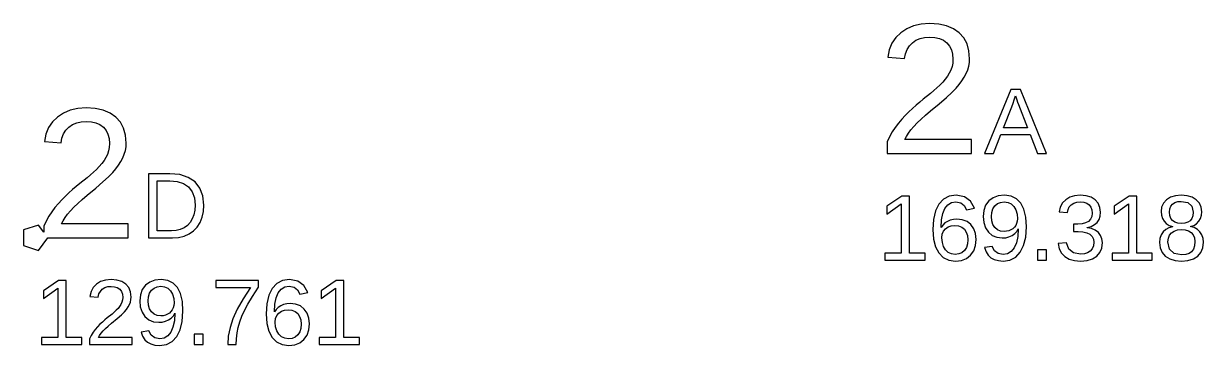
# Model space of a CAD drawing. Header units: metres. Extents: x 13 to 294, y -36 to 323.
# Drawn here: x 193.2 to 281.7, y 76.3 to 100.4 of the extents above; entities that cross this region are included whole.
import ezdxf

# ---------------------------------------------------------------- set-up
doc = ezdxf.new("R2010")
doc.units = ezdxf.units.M

msp = doc.modelspace()

# ---------------------------------------------------------------- linework, layer by layer
for p, q in [((259.99, 100.229), (259.48, 100.017)), ((260.56, 100.356), (259.99, 100.229)), ((261.189, 100.399), (260.56, 100.356)), ((261.872, 100.356), (261.189, 100.399)), ((262.47, 100.228), (261.872, 100.356)), ((262.985, 100.014), (262.47, 100.228)), ((258.655, 99.3524), (258.367, 98.9257)), ((259.03, 99.7206), (258.655, 99.3524)), ((259.48, 100.017), (259.03, 99.7206)), ((259.898, 98.9706), (260.17, 99.1562)), ((260.17, 99.1562), (260.475, 99.2887)), ((260.475, 99.2887), (260.815, 99.3682)), ((260.815, 99.3682), (261.189, 99.3947)), ((261.189, 99.3947), (261.579, 99.3673)), ((261.579, 99.3673), (261.923, 99.2854)), ((261.923, 99.2854), (262.222, 99.1488)), ((263.415, 99.7147), (262.985, 100.014)), ((263.756, 99.3367), (263.415, 99.7147)), ((264, 98.8869), (263.756, 99.3367)), ((258.167, 98.4404), (258.055, 97.8967)), ((258.367, 98.9257), (258.167, 98.4404)), ((259.373, 98.1432), (259.496, 98.4619)), ((259.496, 98.4619), (259.671, 98.7377)), ((259.671, 98.7377), (259.898, 98.9706)), ((262.222, 99.1488), (262.476, 98.9576)), ((262.476, 98.9576), (262.679, 98.7175)), ((262.679, 98.7175), (262.824, 98.4329)), ((262.824, 98.4329), (262.911, 98.104)), ((264.146, 98.3652), (264, 98.8869)), ((264.194, 97.7717), (264.146, 98.3652)), ((258.055, 97.8967), (259.302, 97.7817)), ((259.302, 97.7817), (259.373, 98.1432)), ((262.924, 97.4458), (262.873, 97.1762)), ((262.911, 98.104), (262.94, 97.7307)), ((262.94, 97.7307), (262.924, 97.4458)), ((264.131, 97.2154), (264.178, 97.4931)), ((264.178, 97.4931), (264.194, 97.7717)), ((262.671, 96.6827), (262.526, 96.4542)), ((262.789, 96.9218), (262.671, 96.6827)), ((262.873, 97.1762), (262.789, 96.9218)), ((263.796, 96.3871), (263.939, 96.6627)), ((263.939, 96.6627), (264.051, 96.9386)), ((264.051, 96.9386), (264.131, 97.2154)), ((261.966, 95.7987), (261.742, 95.5877)), ((262.174, 96.0122), (261.966, 95.7987)), ((262.361, 96.2307), (262.174, 96.0122)), ((262.526, 96.4542), (262.361, 96.2307)), ((263.18, 95.5597), (263.417, 95.8356)), ((263.417, 95.8356), (263.622, 96.1114)), ((263.622, 96.1114), (263.796, 96.3871)), ((260.72, 94.7392), (260.447, 94.5149)), ((261.254, 95.1657), (260.72, 94.7392)), ((261.505, 95.3767), (261.254, 95.1657)), ((261.742, 95.5877), (261.505, 95.3767)), ((261.909, 94.3928), (262.448, 94.8574)), ((262.448, 94.8574), (262.871, 95.2463)), ((262.871, 95.2463), (263.18, 95.5597)), ((267.282, 95.4706), (265.314, 90.6707)), ((268.021, 95.4706), (267.282, 95.4706)), ((267.547, 94.68), (267.643, 94.9807)), ((267.643, 94.9807), (267.735, 94.6987)), ((269.958, 90.6707), (268.021, 95.4706)), ((196.703, 93.9063), (196.194, 93.6944)), ((197.273, 94.0334), (196.703, 93.9063)), ((197.903, 94.0758), (197.273, 94.0334)), ((198.585, 94.0331), (197.903, 94.0758)), ((199.183, 93.9048), (198.585, 94.0331)), ((199.698, 93.6911), (199.183, 93.9048)), ((259.898, 94.0396), (259.626, 93.7859)), ((260.174, 94.2817), (259.898, 94.0396)), ((260.447, 94.5149), (260.174, 94.2817)), ((260.884, 93.5405), (261.255, 93.8527)), ((261.255, 93.8527), (261.909, 94.3928)), ((266.742, 92.5907), (267.359, 94.1627)), ((267.359, 94.1627), (267.462, 94.439)), ((267.462, 94.439), (267.547, 94.68)), ((267.735, 94.6987), (267.799, 94.5088)), ((267.799, 94.5088), (267.863, 94.3324)), ((267.863, 94.3324), (268.547, 92.5907)), ((195.368, 93.0296), (195.08, 92.6028)), ((195.744, 93.3978), (195.368, 93.0296)), ((196.194, 93.6944), (195.744, 93.3978)), ((196.883, 92.8333), (197.188, 92.9658)), ((197.188, 92.9658), (197.528, 93.0453)), ((197.528, 93.0453), (197.903, 93.0718)), ((197.903, 93.0718), (198.292, 93.0445)), ((198.292, 93.0445), (198.636, 92.9626)), ((198.636, 92.9626), (198.936, 92.826)), ((200.129, 93.3918), (199.698, 93.6911)), ((200.47, 93.0139), (200.129, 93.3918)), ((200.713, 92.5641), (200.47, 93.0139)), ((259.101, 93.2349), (258.847, 92.9377)), ((259.36, 93.5176), (259.101, 93.2349)), ((259.626, 93.7859), (259.36, 93.5176)), ((260.009, 92.6987), (260.261, 92.9635)), ((260.261, 92.9635), (260.552, 93.2441)), ((260.552, 93.2441), (260.884, 93.5405)), ((194.881, 92.1176), (194.769, 91.5738)), ((195.08, 92.6028), (194.881, 92.1176)), ((196.086, 91.8204), (196.209, 92.1391)), ((196.209, 92.1391), (196.384, 92.4149)), ((196.384, 92.4149), (196.612, 92.6478)), ((196.612, 92.6478), (196.883, 92.8333)), ((198.936, 92.826), (199.19, 92.6348)), ((199.19, 92.6348), (199.393, 92.3946)), ((199.393, 92.3946), (199.538, 92.1101)), ((199.538, 92.1101), (199.625, 91.7811)), ((200.859, 92.0424), (200.713, 92.5641)), ((258.386, 92.2819), (258.183, 91.919)), ((258.607, 92.6215), (258.386, 92.2819)), ((258.847, 92.9377), (258.607, 92.6215)), ((259.462, 91.949), (259.612, 92.1942)), ((259.612, 92.1942), (259.795, 92.444)), ((259.795, 92.444), (260.009, 92.6987)), ((265.988, 90.6707), (266.543, 92.0826)), ((266.543, 92.0826), (268.743, 92.0826)), ((268.547, 92.5907), (266.742, 92.5907)), ((268.743, 92.0826), (269.294, 90.6707)), ((194.769, 91.5738), (196.016, 91.4588)), ((196.016, 91.4588), (196.086, 91.8204)), ((199.625, 91.7811), (199.654, 91.4078)), ((199.654, 91.4078), (199.637, 91.1229)), ((200.908, 91.4488), (200.859, 92.0424)), ((200.892, 91.1702), (200.908, 91.4488)), ((258.183, 91.919), (258, 91.5327)), ((258, 91.5327), (258, 90.6707)), ((259.343, 91.7087), (259.462, 91.949)), ((264.344, 91.7087), (259.343, 91.7087)), ((264.344, 90.6707), (264.344, 91.7087)), ((199.385, 90.3598), (199.24, 90.1313)), ((199.502, 90.5989), (199.385, 90.3598)), ((199.586, 90.8533), (199.502, 90.5989)), ((199.637, 91.1229), (199.586, 90.8533)), ((200.51, 90.0642), (200.653, 90.3398)), ((200.653, 90.3398), (200.764, 90.6157)), ((200.764, 90.6157), (200.844, 90.8926)), ((200.844, 90.8926), (200.892, 91.1702)), ((258, 90.6707), (264.344, 90.6707)), ((265.314, 90.6707), (265.988, 90.6707)), ((269.294, 90.6707), (269.958, 90.6707)), ((198.68, 89.4758), (198.456, 89.2648)), ((198.887, 89.6893), (198.68, 89.4758)), ((199.074, 89.9078), (198.887, 89.6893)), ((199.24, 90.1313), (199.074, 89.9078)), ((199.894, 89.2368), (200.13, 89.5127)), ((200.13, 89.5127), (200.335, 89.7886)), ((200.335, 89.7886), (200.51, 90.0642)), ((197.968, 88.8428), (197.433, 88.4164)), ((198.218, 89.0538), (197.968, 88.8428)), ((198.456, 89.2648), (198.218, 89.0538)), ((198.622, 88.07), (199.161, 88.5346)), ((199.161, 88.5346), (199.585, 88.9235)), ((199.585, 88.9235), (199.894, 89.2368)), ((204.181, 89.1478), (202.588, 89.1478)), ((202.588, 89.1478), (202.588, 84.3478)), ((203.239, 84.8688), (203.239, 88.6268)), ((203.239, 88.6268), (204.167, 88.6268)), ((204.167, 88.6268), (204.738, 88.5747)), ((204.935, 89.0798), (204.181, 89.1478)), ((204.738, 88.5747), (205.212, 88.4184)), ((205.564, 88.8758), (204.935, 89.0798)), ((206.07, 88.5358), (205.564, 88.8758)), ((206.439, 88.071), (206.07, 88.5358)), ((196.612, 87.7168), (196.339, 87.4631)), ((196.887, 87.9589), (196.612, 87.7168)), ((197.161, 88.1921), (196.887, 87.9589)), ((197.433, 88.4164), (197.161, 88.1921)), ((197.969, 87.5298), (198.622, 88.07)), ((205.212, 88.4184), (205.589, 88.1578)), ((205.589, 88.1578), (205.862, 87.7986)), ((205.862, 87.7986), (206.026, 87.3449)), ((206.661, 87.4914), (206.439, 88.071)), ((195.814, 86.9121), (195.561, 86.6148)), ((196.073, 87.1948), (195.814, 86.9121)), ((196.339, 87.4631), (196.073, 87.1948)), ((196.974, 86.6407), (197.266, 86.9213)), ((197.266, 86.9213), (197.597, 87.2177)), ((197.597, 87.2177), (197.969, 87.5298)), ((206.026, 87.3449), (206.081, 86.7968)), ((206.081, 86.7968), (206.057, 86.4194)), ((206.735, 86.7968), (206.661, 87.4914)), ((206.702, 86.3227), (206.735, 86.7968)), ((259.116, 87.4706), (257.982, 86.7056)), ((257.982, 86.1267), (259.065, 86.8857)), ((259.065, 86.8857), (259.065, 83.1917)), ((259.682, 87.4706), (259.116, 87.4706)), ((259.682, 83.1917), (259.682, 87.4706)), ((261.894, 86.8687), (261.645, 86.3604)), ((262.236, 87.2387), (261.894, 86.8687)), ((262.662, 87.4607), (262.236, 87.2387)), ((262.346, 86.5427), (262.567, 86.8176)), ((262.567, 86.8176), (262.841, 86.9827)), ((263.173, 87.5347), (262.662, 87.4607)), ((262.841, 86.9827), (263.167, 87.0377)), ((263.167, 87.0377), (263.53, 86.9725)), ((263.812, 87.4261), (263.173, 87.5347)), ((263.53, 86.9725), (263.796, 86.7772)), ((263.796, 86.7772), (263.965, 86.4517)), ((264.272, 87.1004), (263.812, 87.4261)), ((264.551, 86.5577), (264.272, 87.1004)), ((265.396, 86.7882), (265.255, 86.3979)), ((265.633, 87.1077), (265.396, 86.7882)), ((265.953, 87.3449), (265.633, 87.1077)), ((266.347, 87.4872), (265.953, 87.3449)), ((266.089, 86.7407), (266.282, 86.9056)), ((266.282, 86.9056), (266.517, 87.0047)), ((266.816, 87.5347), (266.347, 87.4872)), ((266.517, 87.0047), (266.795, 87.0377)), ((266.795, 87.0377), (267.075, 86.999)), ((267.309, 87.4689), (266.816, 87.5347)), ((267.075, 86.999), (267.315, 86.883)), ((267.716, 87.2715), (267.309, 87.4689)), ((267.315, 86.883), (267.515, 86.6897)), ((268.036, 86.9426), (267.716, 87.2715)), ((268.266, 86.4825), (268.036, 86.9426)), ((271.159, 86.9549), (270.996, 86.6485)), ((271.402, 87.2037), (271.159, 86.9549)), ((271.711, 87.3875), (271.402, 87.2037)), ((271.676, 86.6651), (271.821, 86.8227)), ((272.074, 87.4979), (271.711, 87.3875)), ((271.821, 86.8227), (272.007, 86.9382)), ((272.007, 86.9382), (272.228, 87.0075)), ((272.49, 87.5347), (272.074, 87.4979)), ((272.228, 87.0075), (272.484, 87.0306)), ((272.484, 87.0306), (272.76, 87.0057)), ((272.939, 87.4971), (272.49, 87.5347)), ((272.76, 87.0057), (272.986, 86.9307)), ((273.315, 87.3844), (272.939, 87.4971)), ((272.986, 86.9307), (273.163, 86.8057)), ((273.163, 86.8057), (273.29, 86.6375)), ((273.619, 87.1966), (273.315, 87.3844)), ((273.843, 86.9425), (273.619, 87.1966)), ((273.977, 86.6295), (273.843, 86.9425)), ((276.165, 87.4706), (275.031, 86.7056)), ((275.031, 86.1267), (276.114, 86.8857)), ((276.114, 86.8857), (276.114, 83.1917)), ((276.731, 87.4706), (276.165, 87.4706)), ((276.731, 83.1917), (276.731, 87.4706)), ((278.74, 86.9449), (278.602, 86.6489)), ((278.969, 87.1946), (278.74, 86.9449)), ((279.276, 87.3835), (278.969, 87.1946)), ((279.646, 87.4969), (279.276, 87.3835)), ((279.284, 86.7163), (279.411, 86.8747)), ((279.411, 86.8747), (279.587, 86.988)), ((279.587, 86.988), (279.81, 87.056)), ((280.078, 87.5347), (279.646, 87.4969)), ((279.81, 87.056), (280.078, 87.0787)), ((280.52, 87.4975), (280.078, 87.5347)), ((280.078, 87.0787), (280.579, 86.9883)), ((280.896, 87.3862), (280.52, 87.4975)), ((280.579, 86.9883), (280.88, 86.7173)), ((281.204, 87.2007), (280.896, 87.3862)), ((281.434, 86.9525), (281.204, 87.2007)), ((281.571, 86.6522), (281.434, 86.9525)), ((195.099, 85.9591), (194.897, 85.5961)), ((195.32, 86.2986), (195.099, 85.9591)), ((195.561, 86.6148), (195.32, 86.2986)), ((196.325, 85.8713), (196.508, 86.1212)), ((196.508, 86.1212), (196.723, 86.3758)), ((196.723, 86.3758), (196.974, 86.6407)), ((205.985, 86.0764), (205.865, 85.7678)), ((206.057, 86.4194), (205.985, 86.0764)), ((206.444, 85.4978), (206.605, 85.8897)), ((206.605, 85.8897), (206.702, 86.3227)), ((257.982, 86.7056), (257.982, 86.1267)), ((261.645, 86.3604), (261.495, 85.7238)), ((262.088, 85.6858), (262.185, 86.1634)), ((262.185, 86.1634), (262.346, 86.5427)), ((263.965, 86.4517), (264.551, 86.5577)), ((265.255, 86.3979), (265.208, 85.9367)), ((265.208, 85.9367), (265.251, 85.4851)), ((265.831, 85.9367), (265.859, 86.2513)), ((265.859, 85.616), (265.831, 85.9367)), ((265.859, 86.2513), (265.945, 86.5193)), ((265.945, 86.5193), (266.089, 86.7407)), ((267.515, 86.6897), (267.664, 86.4334)), ((267.664, 86.4334), (267.754, 86.1274)), ((267.754, 86.1274), (267.784, 85.7717)), ((268.404, 85.8902), (268.266, 86.4825)), ((268.451, 85.1657), (268.404, 85.8902)), ((270.996, 86.6485), (270.91, 86.2847)), ((270.91, 86.2847), (271.527, 86.2367)), ((271.527, 86.2367), (271.578, 86.4698)), ((271.578, 86.4698), (271.676, 86.6651)), ((273.361, 85.9508), (273.268, 85.7464)), ((273.29, 86.6375), (273.367, 86.4332)), ((273.392, 86.1926), (273.361, 85.9508)), ((273.367, 86.4332), (273.392, 86.1926)), ((273.907, 85.7177), (273.993, 85.9683)), ((274.022, 86.2577), (273.977, 86.6295)), ((273.993, 85.9683), (274.022, 86.2577)), ((275.031, 86.7056), (275.031, 86.1267)), ((278.602, 86.6489), (278.556, 86.3066)), ((278.556, 86.3066), (278.582, 86.0442)), ((278.582, 86.0442), (278.658, 85.8049)), ((279.182, 86.2656), (279.208, 86.5133)), ((279.209, 86.0133), (279.182, 86.2656)), ((279.208, 86.5133), (279.284, 86.7163)), ((279.287, 85.8043), (279.209, 86.0133)), ((280.955, 85.9963), (280.879, 85.7817)), ((280.88, 86.7173), (280.98, 86.2656)), ((280.98, 86.2656), (280.955, 85.9963)), ((281.515, 85.7979), (281.592, 86.0372)), ((281.617, 86.2997), (281.571, 86.6522)), ((281.592, 86.0372), (281.617, 86.2997)), ((194.323, 85.2989), (193.205, 84.9356)), ((194.714, 84.7607), (194.323, 85.2989)), ((194.897, 85.5961), (194.714, 85.2098)), ((194.714, 85.2098), (194.714, 84.7607)), ((196.057, 85.3858), (196.175, 85.6262)), ((201.058, 85.3858), (196.057, 85.3858)), ((196.175, 85.6262), (196.325, 85.8713)), ((201.058, 84.3478), (201.058, 85.3858)), ((205.247, 85.0998), (204.964, 84.9715)), ((205.494, 85.2771), (205.247, 85.0998)), ((205.7, 85.4998), (205.494, 85.2771)), ((205.865, 85.7678), (205.7, 85.4998)), ((205.949, 84.8707), (206.223, 85.1554)), ((206.223, 85.1554), (206.444, 85.4978)), ((261.495, 85.7238), (261.445, 84.9587)), ((262.055, 85.1097), (262.088, 85.6858)), ((262.183, 85.2998), (262.055, 85.1097)), ((262.34, 85.4568), (262.183, 85.2998)), ((262.235, 84.838), (262.383, 85.0227)), ((262.528, 85.5806), (262.34, 85.4568)), ((262.383, 85.0227), (262.58, 85.1599)), ((262.742, 85.6707), (262.528, 85.5806)), ((262.58, 85.1599), (262.814, 85.2422)), ((262.976, 85.7246), (262.742, 85.6707)), ((262.814, 85.2422), (263.084, 85.2697)), ((263.229, 85.7427), (262.976, 85.7246)), ((263.084, 85.2697), (263.369, 85.2388)), ((263.645, 85.697), (263.229, 85.7427)), ((263.369, 85.2388), (263.609, 85.1461)), ((263.609, 85.1461), (263.803, 84.9917)), ((264, 85.56), (263.645, 85.697)), ((263.803, 84.9917), (263.947, 84.7802)), ((264.292, 85.3317), (264, 85.56)), ((264.511, 85.0262), (264.292, 85.3317)), ((264.642, 84.6579), (264.511, 85.0262)), ((265.251, 85.4851), (265.381, 85.0971)), ((265.381, 85.0971), (265.599, 84.7727)), ((265.945, 85.3433), (265.859, 85.616)), ((266.089, 85.1187), (265.945, 85.3433)), ((266.281, 84.952), (266.089, 85.1187)), ((267.431, 85.028), (267.288, 84.9377)), ((267.552, 85.1403), (267.431, 85.028)), ((267.651, 85.2747), (267.552, 85.1403)), ((267.724, 85.4272), (267.651, 85.2747)), ((267.769, 85.5929), (267.724, 85.4272)), ((267.731, 84.8214), (267.845, 85.0127)), ((267.784, 85.7717), (267.769, 85.5929)), ((267.845, 85.0127), (267.804, 84.4464)), ((268.4, 84.4064), (268.451, 85.1657)), ((272.323, 85.3586), (271.986, 85.3586)), ((271.986, 85.3586), (271.986, 84.8277)), ((272.637, 85.3832), (272.323, 85.3586)), ((272.9, 85.4569), (272.637, 85.3832)), ((273.112, 85.5797), (272.9, 85.4569)), ((273.011, 85.1137), (273.314, 85.203)), ((273.011, 85.1007), (273.011, 85.1137)), ((273.346, 85.0351), (273.011, 85.1007)), ((273.268, 85.7464), (273.112, 85.5797)), ((273.314, 85.203), (273.565, 85.3337)), ((273.627, 84.9158), (273.346, 85.0351)), ((273.565, 85.3337), (273.763, 85.5057)), ((273.763, 85.5057), (273.907, 85.7177)), ((278.658, 85.8049), (278.784, 85.5887)), ((278.784, 85.5887), (278.955, 85.4085)), ((279.142, 85.1044), (278.911, 84.9754)), ((278.955, 85.4085), (279.162, 85.2762)), ((279.406, 85.1776), (279.142, 85.1044)), ((279.162, 85.2762), (279.406, 85.1917)), ((279.418, 85.6386), (279.287, 85.8043)), ((279.406, 85.1917), (279.406, 85.1776)), ((279.597, 85.5187), (279.418, 85.6386)), ((279.819, 85.4466), (279.597, 85.5187)), ((280.084, 85.4227), (279.819, 85.4466)), ((280.353, 85.4448), (280.084, 85.4227)), ((280.575, 85.5111), (280.353, 85.4448)), ((280.751, 85.6217), (280.575, 85.5111)), ((280.879, 85.7817), (280.751, 85.6217)), ((280.76, 85.1977), (281.007, 85.275)), ((280.76, 85.1836), (280.76, 85.1977)), ((281.046, 85.1075), (280.76, 85.1836)), ((281.007, 85.275), (281.216, 85.403)), ((281.286, 84.9779), (281.046, 85.1075)), ((281.216, 85.403), (281.387, 85.5817)), ((281.387, 85.5817), (281.515, 85.7979)), ((193.205, 84.9356), (193.205, 83.76)), ((194.323, 83.3968), (195.014, 84.3478)), ((195.014, 84.3478), (201.058, 84.3478)), ((202.588, 84.3478), (204.39, 84.3478)), ((204.314, 84.8688), (203.239, 84.8688)), ((204.653, 84.8945), (204.314, 84.8688)), ((204.39, 84.3478), (204.836, 84.3807)), ((204.964, 84.9715), (204.653, 84.8945)), ((204.836, 84.3807), (205.246, 84.4794)), ((205.246, 84.4794), (205.62, 84.6438)), ((205.62, 84.6438), (205.949, 84.8707)), ((261.445, 84.9587), (261.493, 84.2534)), ((261.493, 84.2534), (261.637, 83.6698)), ((262.116, 84.3447), (262.146, 84.612)), ((262.147, 84.002), (262.116, 84.3447)), ((262.146, 84.612), (262.235, 84.838)), ((263.947, 84.7802), (264.034, 84.5165)), ((264.034, 84.5165), (264.062, 84.2007)), ((264.062, 84.2007), (264.034, 83.883)), ((264.639, 83.7611), (264.685, 84.2267)), ((264.685, 84.2267), (264.642, 84.6579)), ((265.599, 84.7727), (265.889, 84.5293)), ((265.889, 84.5293), (266.237, 84.3833)), ((266.237, 84.3833), (266.643, 84.3346)), ((266.515, 84.852), (266.281, 84.952)), ((266.789, 84.8187), (266.515, 84.852)), ((266.643, 84.3346), (266.901, 84.3552)), ((266.963, 84.8319), (266.789, 84.8187)), ((266.901, 84.3552), (267.145, 84.4169)), ((267.129, 84.8715), (266.963, 84.8319)), ((267.288, 84.9377), (267.129, 84.8715)), ((267.145, 84.4169), (267.375, 84.5197)), ((267.375, 84.5197), (267.575, 84.6571)), ((267.575, 84.6571), (267.731, 84.8214)), ((267.804, 84.4464), (267.702, 83.9744)), ((268.248, 83.7741), (268.4, 84.4064)), ((271.986, 84.8277), (272.337, 84.8277)), ((272.337, 84.8277), (272.69, 84.8036)), ((272.69, 84.8036), (272.983, 84.7312)), ((272.983, 84.7312), (273.215, 84.6106)), ((273.215, 84.6106), (273.384, 84.4477)), ((273.384, 84.4477), (273.485, 84.2467)), ((273.485, 84.2467), (273.519, 84.0077)), ((273.854, 84.7427), (273.627, 84.9158)), ((274.022, 84.5253), (273.854, 84.7427)), ((274.123, 84.2733), (274.022, 84.5253)), ((274.156, 83.9867), (274.123, 84.2733)), ((278.473, 84.2987), (278.443, 84.0026)), ((278.563, 84.5613), (278.473, 84.2987)), ((278.713, 84.7907), (278.563, 84.5613)), ((278.911, 84.9754), (278.713, 84.7907)), ((279.077, 84.0537), (279.107, 84.3161)), ((279.107, 84.3161), (279.195, 84.5381)), ((279.195, 84.5381), (279.342, 84.7197)), ((279.342, 84.7197), (279.542, 84.8547)), ((279.542, 84.8547), (279.787, 84.9357)), ((279.787, 84.9357), (280.078, 84.9627)), ((280.078, 84.9627), (280.378, 84.9375)), ((280.378, 84.9375), (280.629, 84.8622)), ((280.629, 84.8622), (280.831, 84.7367)), ((280.831, 84.7367), (280.981, 84.5623)), ((280.981, 84.5623), (281.07, 84.3393)), ((281.07, 84.3393), (281.1, 84.0676)), ((281.48, 84.7947), (281.286, 84.9779)), ((281.623, 84.5678), (281.48, 84.7947)), ((281.709, 84.3058), (281.623, 84.5678)), ((281.737, 84.0087), (281.709, 84.3058)), ((193.205, 83.76), (194.323, 83.3968)), ((261.637, 83.6698), (261.877, 83.2076)), ((262.24, 83.7033), (262.147, 84.002)), ((262.393, 83.4487), (262.24, 83.7033)), ((262.596, 83.2553), (262.393, 83.4487)), ((262.833, 83.1393), (262.596, 83.2553)), ((263.616, 83.2309), (263.382, 83.1332)), ((263.807, 83.3937), (263.616, 83.2309)), ((263.949, 83.614), (263.807, 83.3937)), ((264.034, 83.883), (263.949, 83.614)), ((264.27, 83.0407), (264.501, 83.3658)), ((264.501, 83.3658), (264.639, 83.7611)), ((265.893, 83.6997), (265.307, 83.6077)), ((265.307, 83.6077), (265.426, 83.288)), ((265.426, 83.288), (265.589, 83.033)), ((266.066, 83.3669), (265.893, 83.6997)), ((266.339, 83.1672), (266.066, 83.3669)), ((267.316, 83.3211), (267.041, 83.1558)), ((267.538, 83.5967), (267.316, 83.3211)), ((267.702, 83.9744), (267.538, 83.5967)), ((267.65, 82.9009), (267.996, 83.2687)), ((267.996, 83.2687), (268.248, 83.7741)), ((269.963, 83.4387), (269.299, 83.4387)), ((269.299, 83.4387), (269.299, 82.6707)), ((269.963, 82.6707), (269.963, 83.4387)), ((271.46, 83.9657), (270.827, 83.9077)), ((270.827, 83.9077), (270.921, 83.5133)), ((270.921, 83.5133), (271.094, 83.189)), ((271.633, 83.4929), (271.46, 83.9657)), ((271.985, 83.2092), (271.633, 83.4929)), ((273.252, 83.3397), (273.052, 83.2147)), ((273.401, 83.5139), (273.252, 83.3397)), ((273.49, 83.7365), (273.401, 83.5139)), ((273.519, 84.0077), (273.49, 83.7365)), ((273.731, 82.9677), (273.967, 83.2413)), ((273.967, 83.2413), (274.109, 83.581)), ((274.109, 83.581), (274.156, 83.9867)), ((278.443, 84.0026), (278.492, 83.5905)), ((278.492, 83.5905), (278.638, 83.2462)), ((278.638, 83.2462), (278.88, 82.9697)), ((279.191, 83.5053), (279.077, 84.0537)), ((279.532, 83.1763), (279.191, 83.5053)), ((280.852, 83.3057), (280.659, 83.1729)), ((280.99, 83.4965), (280.852, 83.3057)), ((281.073, 83.7505), (280.99, 83.4965)), ((281.1, 84.0676), (281.073, 83.7505)), ((281.312, 82.9767), (281.548, 83.2558)), ((281.548, 83.2558), (281.69, 83.5998)), ((281.69, 83.5998), (281.737, 84.0087)), ((259.065, 83.1917), (257.842, 83.1917)), ((257.842, 83.1917), (257.842, 82.6707)), ((257.842, 82.6707), (260.85, 82.6707)), ((260.85, 83.1917), (259.682, 83.1917)), ((260.85, 82.6707), (260.85, 83.1917)), ((261.877, 83.2076), (262.208, 82.8738)), ((262.208, 82.8738), (262.624, 82.6734)), ((262.624, 82.6734), (263.125, 82.6067)), ((263.104, 83.1007), (262.833, 83.1393)), ((263.382, 83.1332), (263.104, 83.1007)), ((263.125, 82.6067), (263.577, 82.6549)), ((263.577, 82.6549), (263.959, 82.7995)), ((263.959, 82.7995), (264.27, 83.0407)), ((265.589, 83.033), (265.795, 82.8427)), ((265.795, 82.8427), (266.047, 82.7115)), ((266.047, 82.7115), (266.35, 82.6329)), ((266.712, 83.1007), (266.339, 83.1672)), ((266.35, 82.6329), (266.702, 82.6067)), ((266.702, 82.6067), (267.219, 82.6802)), ((267.041, 83.1558), (266.712, 83.1007)), ((267.219, 82.6802), (267.65, 82.9009)), ((269.299, 82.6707), (269.963, 82.6707)), ((271.094, 83.189), (271.346, 82.9347)), ((271.346, 82.9347), (271.671, 82.7524)), ((271.671, 82.7524), (272.061, 82.6431)), ((272.517, 83.1146), (271.985, 83.2092)), ((272.061, 82.6431), (272.517, 82.6067)), ((272.807, 83.1397), (272.517, 83.1146)), ((272.517, 82.6067), (273.003, 82.6468)), ((273.052, 83.2147), (272.807, 83.1397)), ((273.003, 82.6468), (273.407, 82.7671)), ((273.407, 82.7671), (273.731, 82.9677)), ((276.114, 83.1917), (274.891, 83.1917)), ((274.891, 83.1917), (274.891, 82.6707)), ((274.891, 82.6707), (277.899, 82.6707)), ((277.899, 83.1917), (276.731, 83.1917)), ((277.899, 82.6707), (277.899, 83.1917)), ((278.88, 82.9697), (279.209, 82.768)), ((279.209, 82.768), (279.613, 82.647)), ((280.099, 83.0667), (279.532, 83.1763)), ((279.613, 82.647), (280.092, 82.6067)), ((280.092, 82.6067), (280.581, 82.6478)), ((280.408, 83.0932), (280.099, 83.0667)), ((280.659, 83.1729), (280.408, 83.0932)), ((280.581, 82.6478), (280.988, 82.7711)), ((280.988, 82.7711), (281.312, 82.9767)), ((195.83, 81.1478), (194.696, 80.3828)), ((196.396, 81.1478), (195.83, 81.1478)), ((196.396, 76.8688), (196.396, 81.1478)), ((198.432, 80.6179), (198.268, 80.3126)), ((198.675, 80.8708), (198.432, 80.6179)), ((198.984, 81.0602), (198.675, 80.8708)), ((199.347, 81.1739), (198.984, 81.0602)), ((199.111, 80.4948), (199.298, 80.6131)), ((199.298, 80.6131), (199.515, 80.6841)), ((199.764, 81.2118), (199.347, 81.1739)), ((199.515, 80.6841), (199.764, 80.7078)), ((200.213, 81.1738), (199.764, 81.2118)), ((199.764, 80.7078), (200.021, 80.6836)), ((200.021, 80.6836), (200.238, 80.6109)), ((200.587, 81.0598), (200.213, 81.1738)), ((200.238, 80.6109), (200.415, 80.4898)), ((200.886, 80.8698), (200.587, 81.0598)), ((201.104, 80.6099), (200.886, 80.8698)), ((201.235, 80.2862), (201.104, 80.6099)), ((202.346, 80.7848), (202.11, 80.4654)), ((202.666, 81.022), (202.346, 80.7848)), ((203.06, 81.1644), (202.666, 81.022)), ((202.802, 80.4178), (202.995, 80.5828)), ((202.995, 80.5828), (203.231, 80.6818)), ((203.529, 81.2118), (203.06, 81.1644)), ((203.231, 80.6818), (203.508, 80.7148)), ((203.508, 80.7148), (203.789, 80.6761)), ((204.022, 81.146), (203.529, 81.2118)), ((203.789, 80.6761), (204.029, 80.5601)), ((204.429, 80.9487), (204.022, 81.146)), ((204.749, 80.6198), (204.429, 80.9487)), ((204.979, 80.1597), (204.749, 80.6198)), ((210.824, 81.1478), (207.633, 81.1478)), ((207.633, 81.1478), (207.633, 80.6268)), ((207.633, 80.6268), (210.231, 80.6268)), ((210.231, 80.6268), (209.677, 79.7777)), ((210.378, 79.9555), (210.824, 80.6508)), ((210.824, 80.6508), (210.824, 81.1478)), ((212.209, 80.9158), (211.868, 80.5458)), ((212.636, 81.1378), (212.209, 80.9158)), ((212.54, 80.4948), (212.814, 80.6598)), ((213.147, 81.2118), (212.636, 81.1378)), ((212.814, 80.6598), (213.141, 80.7148)), ((213.141, 80.7148), (213.503, 80.6497)), ((213.785, 81.1032), (213.147, 81.2118)), ((213.503, 80.6497), (213.769, 80.4544)), ((214.245, 80.7776), (213.785, 81.1032)), ((214.525, 80.2348), (214.245, 80.7776)), ((216.668, 81.1478), (215.534, 80.3828)), ((217.234, 81.1478), (216.668, 81.1478)), ((217.234, 76.8688), (217.234, 81.1478)), ((194.696, 79.8038), (195.779, 80.5628)), ((194.696, 80.3828), (194.696, 79.8038)), ((195.779, 80.5628), (195.779, 76.8688)), ((198.268, 80.3126), (198.183, 79.9548)), ((198.183, 79.9548), (198.81, 79.8968)), ((198.81, 79.8968), (198.863, 80.1344)), ((198.863, 80.1344), (198.964, 80.3337)), ((198.964, 80.3337), (199.111, 80.4948)), ((200.415, 80.4898), (200.545, 80.3255)), ((200.545, 80.3255), (200.623, 80.1218)), ((200.634, 79.6904), (200.588, 79.5157)), ((200.623, 80.1218), (200.649, 79.8788)), ((200.649, 79.8788), (200.634, 79.6904)), ((201.221, 79.5281), (201.264, 79.7131)), ((201.279, 79.8988), (201.235, 80.2862)), ((201.264, 79.7131), (201.279, 79.8988)), ((201.968, 80.075), (201.921, 79.6138)), ((202.11, 80.4654), (201.968, 80.075)), ((202.544, 79.6138), (202.572, 79.9285)), ((202.572, 79.9285), (202.658, 80.1965)), ((202.658, 80.1965), (202.802, 80.4178)), ((204.029, 80.5601), (204.228, 80.3668)), ((204.228, 80.3668), (204.377, 80.1106)), ((204.377, 80.1106), (204.467, 79.8046)), ((204.467, 79.8046), (204.497, 79.4488)), ((205.118, 79.5674), (204.979, 80.1597)), ((209.677, 79.7777), (209.239, 78.997)), ((210.029, 79.3681), (210.378, 79.9555)), ((211.618, 80.0376), (211.468, 79.4009)), ((211.868, 80.5458), (211.618, 80.0376)), ((212.061, 79.3629), (212.158, 79.8406)), ((212.158, 79.8406), (212.32, 80.2198)), ((212.32, 80.2198), (212.54, 80.4948)), ((213.769, 80.4544), (213.939, 80.1288)), ((213.939, 80.1288), (214.525, 80.2348)), ((215.534, 79.8038), (216.617, 80.5628)), ((215.534, 80.3828), (215.534, 79.8038)), ((216.617, 80.5628), (216.617, 76.8688)), ((200.158, 78.9128), (200.005, 78.7721)), ((200.295, 79.0557), (200.158, 78.9128)), ((200.413, 79.203), (200.295, 79.0557)), ((200.513, 79.3548), (200.413, 79.203)), ((200.588, 79.5157), (200.513, 79.3548)), ((200.767, 78.7928), (200.922, 78.9767)), ((200.922, 78.9767), (201.05, 79.1604)), ((201.05, 79.1604), (201.15, 79.3438)), ((201.15, 79.3438), (201.221, 79.5281)), ((201.921, 79.6138), (201.964, 79.1623)), ((201.964, 79.1623), (202.095, 78.7743)), ((202.572, 79.2931), (202.544, 79.6138)), ((202.658, 79.0205), (202.572, 79.2931)), ((202.802, 78.7958), (202.658, 79.0205)), ((202.995, 78.6291), (202.802, 78.7958)), ((204.265, 78.8175), (204.144, 78.7051)), ((204.364, 78.9518), (204.265, 78.8175)), ((204.438, 79.1044), (204.364, 78.9518)), ((204.482, 79.27), (204.438, 79.1044)), ((204.497, 79.4488), (204.482, 79.27)), ((205.113, 78.0836), (205.164, 78.8428)), ((205.164, 78.8428), (205.118, 79.5674)), ((209.239, 78.997), (208.917, 78.2848)), ((209.59, 78.466), (209.776, 78.8888)), ((209.776, 78.8888), (210.029, 79.3681)), ((211.468, 79.4009), (211.419, 78.6358)), ((212.029, 78.7868), (212.061, 79.3629)), ((212.156, 78.9769), (212.029, 78.7868)), ((212.313, 79.1339), (212.156, 78.9769)), ((212.502, 79.2578), (212.313, 79.1339)), ((212.357, 78.6998), (212.553, 78.837)), ((212.715, 79.3478), (212.502, 79.2578)), ((212.553, 78.837), (212.787, 78.9194)), ((212.949, 79.4018), (212.715, 79.3478)), ((212.787, 78.9194), (213.058, 78.9468)), ((213.203, 79.4198), (212.949, 79.4018)), ((213.058, 78.9468), (213.342, 78.9159)), ((213.618, 79.3741), (213.203, 79.4198)), ((213.342, 78.9159), (213.582, 78.8232)), ((213.582, 78.8232), (213.777, 78.6688)), ((213.973, 79.2371), (213.618, 79.3741)), ((214.266, 79.0088), (213.973, 79.2371)), ((214.484, 78.7034), (214.266, 79.0088)), ((199.114, 78.0328), (198.931, 77.8623)), ((199.299, 78.1935), (199.114, 78.0328)), ((199.482, 78.3461), (199.299, 78.1935)), ((199.841, 78.6315), (199.482, 78.3461)), ((199.549, 77.734), (199.795, 77.9398)), ((199.795, 77.9398), (200.222, 78.2915)), ((200.005, 78.7721), (199.841, 78.6315)), ((200.222, 78.2915), (200.546, 78.5758)), ((200.546, 78.5758), (200.767, 78.7928)), ((202.095, 78.7743), (202.312, 78.4498)), ((202.312, 78.4498), (202.602, 78.2065)), ((202.602, 78.2065), (202.95, 78.0605)), ((202.95, 78.0605), (203.356, 78.0118)), ((203.228, 78.5291), (202.995, 78.6291)), ((203.502, 78.4958), (203.228, 78.5291)), ((203.356, 78.0118), (203.614, 78.0324)), ((203.676, 78.509), (203.502, 78.4958)), ((203.614, 78.0324), (203.858, 78.094)), ((203.843, 78.5487), (203.676, 78.509)), ((204.001, 78.6148), (203.843, 78.5487)), ((203.858, 78.094), (204.088, 78.1968)), ((204.144, 78.7051), (204.001, 78.6148)), ((204.088, 78.1968), (204.288, 78.3343)), ((204.288, 78.3343), (204.445, 78.4986)), ((204.517, 78.1236), (204.415, 77.6516)), ((204.445, 78.4986), (204.558, 78.6898)), ((204.558, 78.6898), (204.517, 78.1236)), ((204.962, 77.4513), (205.113, 78.0836)), ((208.917, 78.2848), (208.699, 77.6176)), ((209.318, 77.6318), (209.437, 78.047)), ((209.437, 78.047), (209.59, 78.466)), ((211.419, 78.6358), (211.467, 77.9306)), ((211.467, 77.9306), (211.611, 77.3469)), ((212.09, 78.0218), (212.119, 78.2891)), ((212.12, 77.6791), (212.09, 78.0218)), ((212.119, 78.2891), (212.208, 78.5151)), ((212.208, 78.5151), (212.357, 78.6998)), ((213.777, 78.6688), (213.92, 78.4574)), ((213.92, 78.4574), (214.007, 78.1937)), ((214.007, 78.1937), (214.036, 77.8778)), ((214.615, 78.335), (214.484, 78.7034)), ((214.659, 77.9038), (214.615, 78.335)), ((198.281, 77.0347), (198.156, 76.7798)), ((198.423, 77.2687), (198.281, 77.0347)), ((198.583, 77.4818), (198.423, 77.2687)), ((198.754, 77.6786), (198.583, 77.4818)), ((198.931, 77.8623), (198.754, 77.6786)), ((198.83, 76.8688), (198.913, 77.0296)), ((198.913, 77.0296), (199.025, 77.1946)), ((199.025, 77.1946), (199.166, 77.3638)), ((199.166, 77.3638), (199.34, 77.542)), ((199.34, 77.542), (199.549, 77.734)), ((202.606, 77.3768), (202.02, 77.2848)), ((202.02, 77.2848), (202.139, 76.9651)), ((202.779, 77.044), (202.606, 77.3768)), ((203.052, 76.8444), (202.779, 77.044)), ((204.251, 77.2738), (204.029, 76.9983)), ((204.415, 77.6516), (204.251, 77.2738)), ((204.709, 76.9458), (204.962, 77.4513)), ((206.676, 77.1158), (206.012, 77.1158)), ((206.012, 77.1158), (206.012, 76.3478)), ((206.676, 76.3478), (206.676, 77.1158)), ((208.699, 77.6176), (208.568, 76.9719)), ((209.182, 76.7856), (209.233, 77.2136)), ((209.233, 77.2136), (209.318, 77.6318)), ((211.611, 77.3469), (211.851, 76.8848)), ((212.213, 77.3805), (212.12, 77.6791)), ((212.367, 77.1258), (212.213, 77.3805)), ((212.569, 76.9325), (212.367, 77.1258)), ((213.781, 77.0708), (213.589, 76.908)), ((213.922, 77.2911), (213.781, 77.0708)), ((214.007, 77.5601), (213.922, 77.2911)), ((214.036, 77.8778), (214.007, 77.5601)), ((214.244, 76.7178), (214.474, 77.0429)), ((214.474, 77.0429), (214.612, 77.4383)), ((214.612, 77.4383), (214.659, 77.9038)), ((195.779, 76.8688), (194.556, 76.8688)), ((194.556, 76.8688), (194.556, 76.3478)), ((194.556, 76.3478), (197.564, 76.3478)), ((197.564, 76.8688), (196.396, 76.8688)), ((197.564, 76.3478), (197.564, 76.8688)), ((198.156, 76.7798), (198.156, 76.3478)), ((198.156, 76.3478), (201.354, 76.3478)), ((201.354, 76.8688), (198.83, 76.8688)), ((201.354, 76.3478), (201.354, 76.8688)), ((202.139, 76.9651), (202.302, 76.7101)), ((202.302, 76.7101), (202.508, 76.5198)), ((202.508, 76.5198), (202.761, 76.3887)), ((202.761, 76.3887), (203.063, 76.3101)), ((203.425, 76.7778), (203.052, 76.8444)), ((203.063, 76.3101), (203.415, 76.2838)), ((203.415, 76.2838), (203.932, 76.3574)), ((203.754, 76.8329), (203.425, 76.7778)), ((204.029, 76.9983), (203.754, 76.8329)), ((203.932, 76.3574), (204.363, 76.578)), ((204.363, 76.578), (204.709, 76.9458)), ((206.012, 76.3478), (206.676, 76.3478)), ((208.568, 76.9719), (208.524, 76.3478)), ((208.524, 76.3478), (209.165, 76.3478)), ((209.165, 76.3478), (209.182, 76.7856)), ((211.851, 76.8848), (212.181, 76.5509)), ((212.181, 76.5509), (212.597, 76.3506)), ((212.806, 76.8165), (212.569, 76.9325)), ((212.597, 76.3506), (213.099, 76.2838)), ((213.078, 76.7778), (212.806, 76.8165)), ((213.355, 76.8104), (213.078, 76.7778)), ((213.099, 76.2838), (213.55, 76.332)), ((213.589, 76.908), (213.355, 76.8104)), ((213.55, 76.332), (213.932, 76.4767)), ((213.932, 76.4767), (214.244, 76.7178)), ((216.617, 76.8688), (215.394, 76.8688)), ((215.394, 76.8688), (215.394, 76.3478)), ((215.394, 76.3478), (218.402, 76.3478)), ((218.402, 76.8688), (217.234, 76.8688)), ((218.402, 76.3478), (218.402, 76.8688))]:
    msp.add_line(p, q)

doc.saveas('drawing.dxf')
